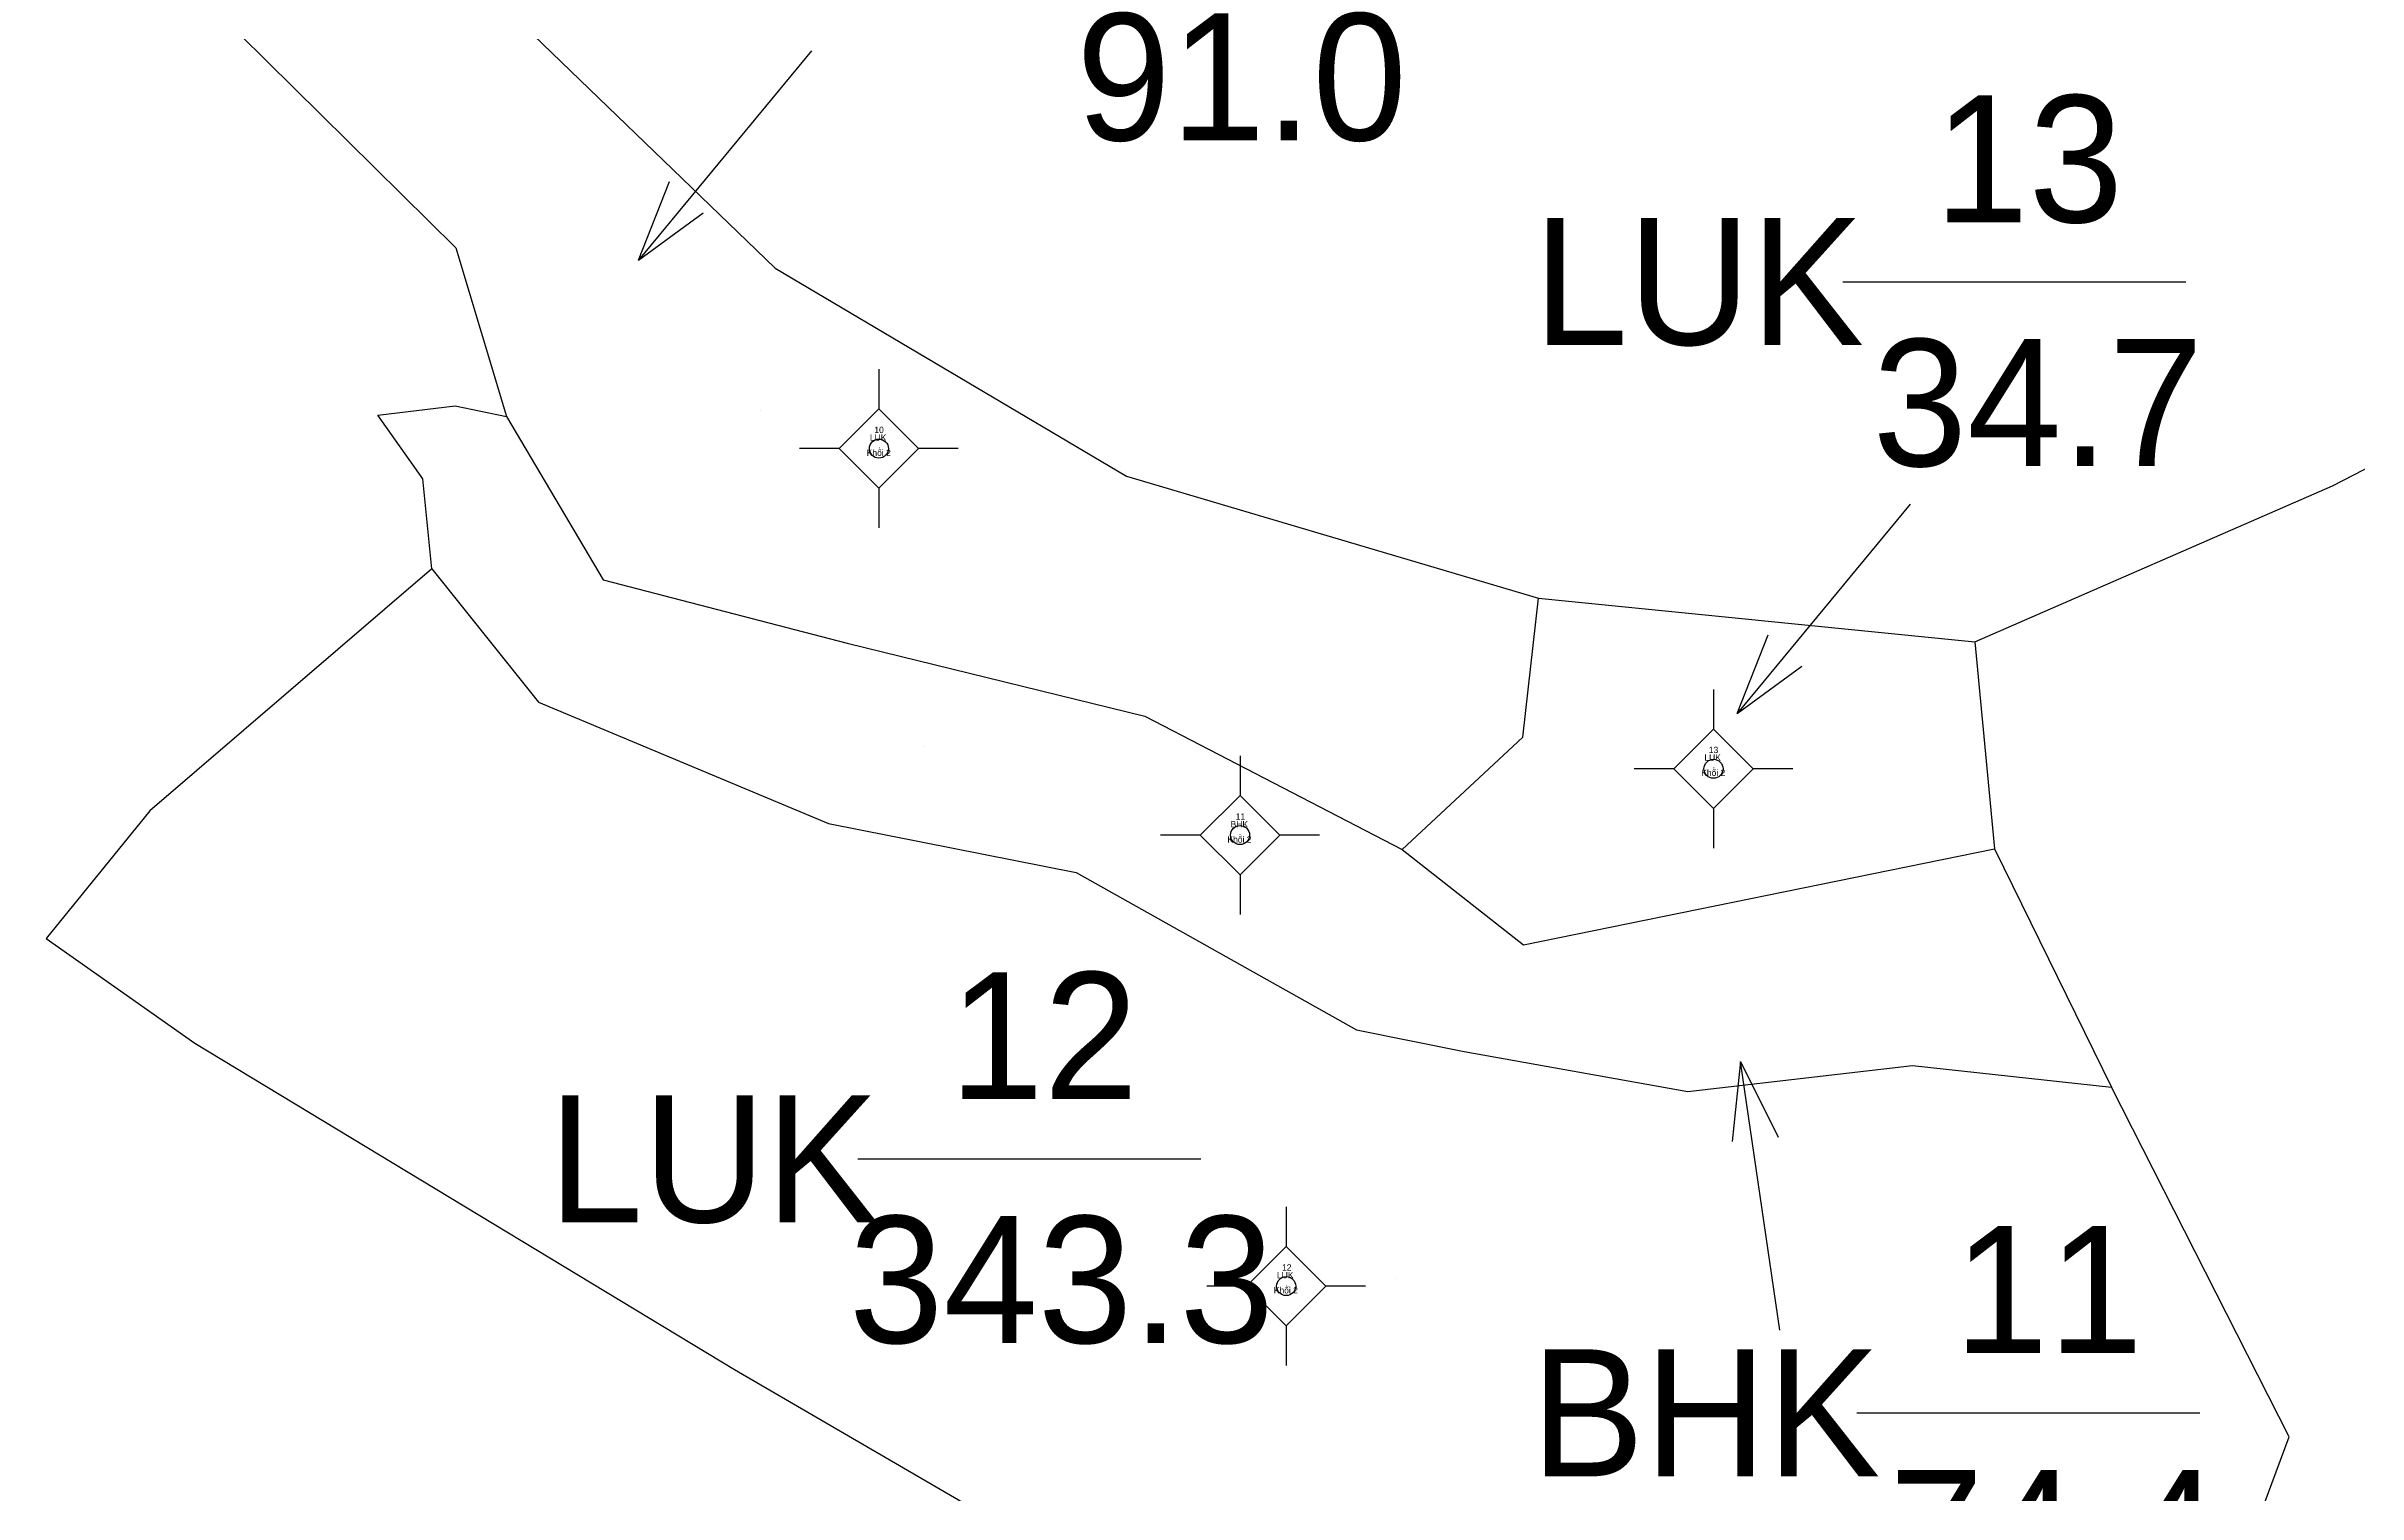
# Model space of a CAD drawing. Extents: x 550890 to 551618, y 1839259 to 1840146.
# Drawn here: x 550993.67 to 551030.07, y 1839903.27 to 1839926.07 of the extents above; entities that cross this region are included whole.
import ezdxf

# ---------------------------------------------------------------- set-up
doc = ezdxf.new("R2010")
doc.units = 0
for name, color, linetype in [('Level 10', 7, 'Continuous'), ('Level 11', 7, 'Continuous'), ('Level 13', 7, 'Continuous'), ('Level 14', 7, 'Continuous'), ('Level 15', 7, 'Continuous'), ('Level 2', 7, 'Continuous'), ('Level 4', 7, 'Continuous')]:
    doc.layers.add(name, color=color, linetype=linetype)

# ---------------------------------------------------------------- blocks, each defined once
blk = doc.blocks.new('A$C43B')
at = {"layer": 'Level 14'}
blk.add_line((3.93, 1.69), (2.68, 1.49), dxfattribs=at)
blk.add_lwpolyline([(0, 0), (3.93, 1.69), (2.93, 0.81)], dxfattribs=at)
blk = doc.blocks.new('A$C522')
at = {"layer": 'Level 14', "rotation": 27.754325478161473}
blk.add_blockref('A$C43B', (0, 0), dxfattribs=at)

msp = doc.modelspace()

# ---------------------------------------------------------------- linework, layer by layer
at = {"layer": 'Level 10'}
for p, q in [((551017.17, 1839917.38), (551024.04, 1839916.69)), ((551024.04, 1839916.69), (551024.35, 1839913.43)), ((551024.35, 1839913.43), (551026.19, 1839909.68))]:
    msp.add_line(p, q, dxfattribs=at)
for points in [[(551024.04, 1839916.69), (551029.67, 1839919.15), (551035.06, 1839921.93), (551037.69, 1839924.75), (551046.13, 1839927.13), (551051.73, 1839929.54), (551053.19, 1839936.86), (551060.28, 1839942.78), (551067.35, 1839943.03), (551071.45, 1839944.71), (551075.77, 1839952.26), (551083.02, 1839955.14), (551088.48, 1839954.02)], [(551000.61, 1839926.96), (551000, 1839927.02), (550998.6, 1839927.17), (550996.72, 1839926.26), (551000.12, 1839922.9), (551000.92, 1839920.24)], [(551000.61, 1839926.96), (551005.15, 1839922.58), (551010.68, 1839919.3), (551017.17, 1839917.38)], [(550999.74, 1839917.84), (550999.6, 1839919.26), (550998.89, 1839920.26), (551000.11, 1839920.41), (551000.92, 1839920.24)], [(551000.92, 1839920.24), (551002.44, 1839917.67), (551006.28, 1839916.67), (551010.97, 1839915.52), (551015.02, 1839913.42)], [(550999.74, 1839917.84), (550995.3, 1839914.03), (550993.67, 1839912.02), (550996.01, 1839910.37), (551004.51, 1839905.23), (551009.48, 1839902.34)], [(550999.74, 1839917.84), (551001.42, 1839915.74), (551005.99, 1839913.83), (551009.89, 1839913.06), (551014.3, 1839910.58), (551016, 1839910.24), (551019.52, 1839909.61), (551023.06, 1839910.02), (551026.19, 1839909.68)], [(551015.02, 1839913.42), (551016.92, 1839915.19), (551017.17, 1839917.38)], [(551015.02, 1839913.42), (551016.93, 1839911.92), (551024.35, 1839913.43)], [(551021.99, 1839895.34), (551024.36, 1839896.34), (551027.26, 1839899.52), (551028.99, 1839904.17), (551026.19, 1839909.68)]]:
    msp.add_lwpolyline(points, dxfattribs=at)
at = {"layer": 'Level 11'}
for p, q in [((551006.782, 1839920.986), (551006.782, 1839920.361)), ((551006.782, 1839920.361), (551006.157, 1839919.736)), ((551007.407, 1839919.736), (551006.782, 1839920.361)), ((551006.157, 1839919.736), (551005.532, 1839919.736)), ((551006.157, 1839919.736), (551006.782, 1839919.111)), ((551006.782, 1839919.111), (551007.407, 1839919.736)), ((551008.032, 1839919.736), (551007.407, 1839919.736)), ((551006.782, 1839919.111), (551006.782, 1839918.486)), ((551019.924, 1839915.943), (551019.924, 1839915.318)), ((551019.924, 1839915.318), (551019.299, 1839914.693)), ((551020.549, 1839914.693), (551019.924, 1839915.318)), ((551012.468, 1839914.899), (551012.468, 1839914.274)), ((551019.299, 1839914.693), (551018.674, 1839914.693)), ((551019.299, 1839914.693), (551019.924, 1839914.068)), ((551019.924, 1839914.068), (551020.549, 1839914.693)), ((551021.174, 1839914.693), (551020.549, 1839914.693)), ((551012.468, 1839914.274), (551011.843, 1839913.649)), ((551013.093, 1839913.649), (551012.468, 1839914.274)), ((551019.924, 1839914.068), (551019.924, 1839913.443)), ((551011.843, 1839913.649), (551011.218, 1839913.649)), ((551011.843, 1839913.649), (551012.468, 1839913.024)), ((551012.468, 1839913.024), (551013.093, 1839913.649)), ((551013.718, 1839913.649), (551013.093, 1839913.649)), ((551012.468, 1839913.024), (551012.468, 1839912.399)), ((551013.195, 1839907.796), (551013.195, 1839907.171)), ((551013.195, 1839907.171), (551012.57, 1839906.546)), ((551013.82, 1839906.546), (551013.195, 1839907.171)), ((551012.57, 1839906.546), (551011.945, 1839906.546)), ((551012.57, 1839906.546), (551013.195, 1839905.921)), ((551013.195, 1839905.921), (551013.82, 1839906.546)), ((551014.445, 1839906.546), (551013.82, 1839906.546)), ((551013.195, 1839905.921), (551013.195, 1839905.296))]:
    msp.add_line(p, q, dxfattribs=at)
for centre in [(551006.782, 1839919.736), (551019.924, 1839914.693), (551012.468, 1839913.649), (551013.195, 1839906.546)]:
    msp.add_circle(centre, 0.15, dxfattribs=at)
at = {"layer": 'Level 13'}
for p, q in [((551021.96, 1839922.36), (551027.36, 1839922.36)), ((551004.91, 1839920.34), (551004.91, 1839920.34)), ((551007.49, 1839915.04), (551007.49, 1839915.04)), ((551020.3, 1839914.67), (551020.3, 1839914.67)), ((551006.45, 1839908.55), (551011.85, 1839908.55)), ((551014.93, 1839906.66), (551014.93, 1839906.66)), ((551022.18, 1839904.55), (551027.58, 1839904.55))]:
    msp.add_line(p, q, dxfattribs=at)

# ---------------------------------------------------------------- block references
for p, rotation in [((551005.72, 1839926), 179.40384587216653), ((551023.02, 1839918.86), 179.40384587216653), ((551020.97, 1839905.85), 47.32302449363951)]:
    msp.add_blockref('A$C522', p, dxfattribs=dict(at, rotation=rotation))

# ---------------------------------------------------------------- texts
for s, p in [('13', (551023.4, 1839923.3)), ('12', (551007.89, 1839909.49)), ('11', (551023.71, 1839905.49))]:
    msp.add_text(s, height=2, dxfattribs=at).set_placement(p)
at = {"layer": 'Level 15'}
for s, p in [('10', (551006.71, 1839919.98)), ('Khối 2', (551006.59, 1839919.62)), ('LUK', (551006.64, 1839919.86)), ('.', (551006.77, 1839919.74)), ('13', (551019.85, 1839914.94)), ('Khối 2', (551019.73, 1839914.58)), ('LUK', (551019.78, 1839914.82)), ('.', (551019.91, 1839914.7)), ('BHK', (551012.32, 1839913.77)), ('11', (551012.4, 1839913.89)), ('Khối 2', (551012.27, 1839913.53)), ('.', (551012.45, 1839913.65)), ('LUK', (551013.05, 1839906.67)), ('12', (551013.13, 1839906.79)), ('.', (551013.18, 1839906.55)), ('Khối 2', (551013, 1839906.43))]:
    msp.add_text(s, height=0.1, dxfattribs=at).set_placement(p)
at = {"layer": 'Level 2'}
for s, p in [('LUK', (551017.09, 1839921.37)), ('LUK', (551001.58, 1839907.55)), ('BHK', (551017.05, 1839903.55))]:
    msp.add_text(s, height=2, dxfattribs=at).set_placement(p)
at = {"layer": 'Level 4'}
for s, p in [('91.0', (551009.89, 1839924.59)), ('34.7', (551022.43, 1839919.46)), ('343.3', (551006.31, 1839905.65)), ('74.4', (551022.69, 1839901.65))]:
    msp.add_text(s, height=2, dxfattribs=at).set_placement(p)

doc.saveas('drawing.dxf')
